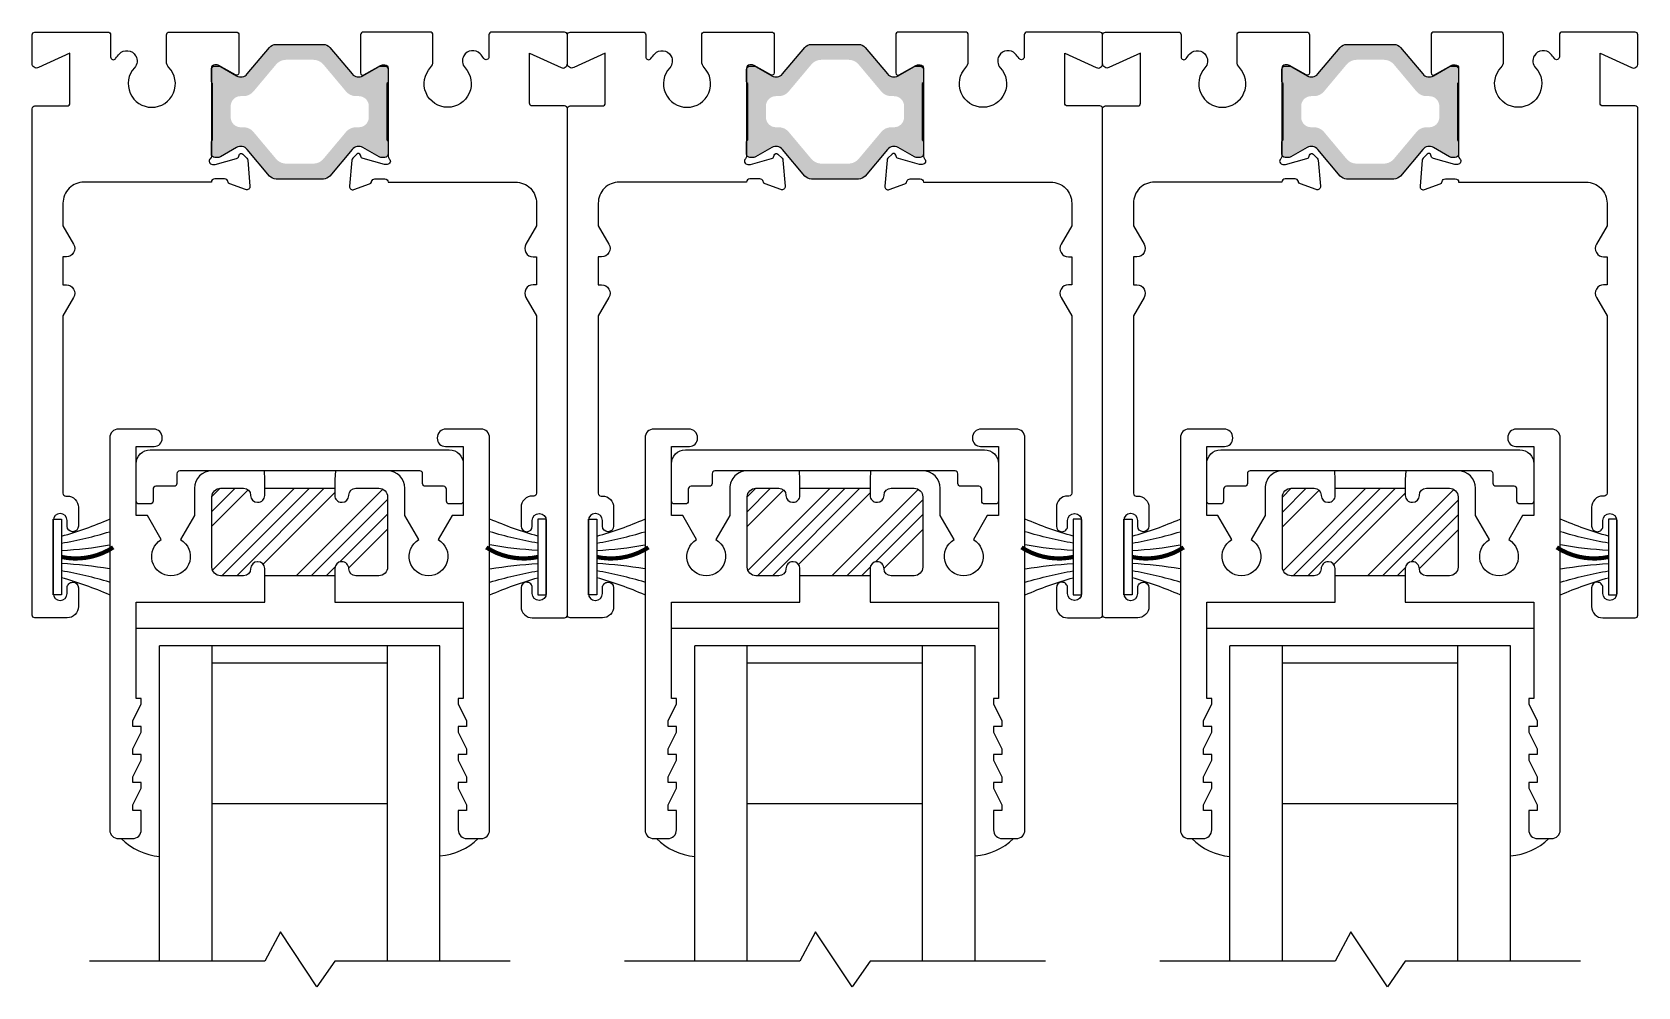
# Model space of a CAD drawing. Extents: x -40 to 95, y -81 to 25.
# Drawn here: x -4.1 to 1.62, y 15.27 to 18.67 of the extents above; entities that cross this region are included whole.
import ezdxf

# ---------------------------------------------------------------- set-up
doc = ezdxf.new("R2010")
doc.units = 0
doc.header["$LTSCALE"] = 0.25
doc.header["$MEASUREMENT"] = 0
doc.layers.get('0').update_dxf_attribs({"linetype": 'CONTINUOUS'})
for name, color, linetype in [('FRAME', 1, 'CONTINUOUS'), ('GEOMETRY', 7, 'CONTINUOUS'), ('GLASS-VINYL', 7, 'CONTINUOUS'), ('SEAL', 7, 'CONTINUOUS'), ('VENT', 5, 'CONTINUOUS')]:
    doc.layers.add(name, color=color, linetype=linetype)
doc.styles.get("Standard").update_dxf_attribs({"font": 'simplex.shx'})

# ---------------------------------------------------------------- blocks, each defined once
blk = doc.blocks.new('RALE-SREADER')
at = {"layer": 'GEOMETRY', "color": 1}
blk.add_lwpolyline([(0.1350000000000016, -0.08000000000000185), (0.0699999437849872, -0.08000000000000185, 0.414213562373095), (0.05999994378498741, -0.09000000000000341), (0.05999994378498741, -0.1330000000000027, -0.414213562373095), (0.04999994378498762, -0.1430000000000042), (0.009999999999999787, -0.1430000000000042, -0.414213562373095), (0, -0.1330000000000027), (0, 0, -0.414213562373095), (0.05000000000000071, 0.05000000000000071), (1.115999999999996, 0.05000000000000071, -0.414213562373095), (1.165999999999997, 0), (1.165999999999997, -0.1330000000000027, -0.414213562373095), (1.155999999999997, -0.1430000000000042), (1.116000056215002, -0.1430000000000042, -0.414213562373095), (1.106000056215002, -0.1330000000000027), (1.106000056215002, -0.09000000000000341, 0.414213562373095), (1.096000056215003, -0.08000000000000185), (1.030999999999993, -0.08000000000000185, -0.414213562373095), (1.020999999999994, -0.07000000000000028), (1.020999999999994, -0.03499999999999659, 0.414213562373095), (1.010999999999994, -0.02499999999999858), (0.1549999999999994, -0.02499999999999858, 0.414213562373114), (0.1449999999999996, -0.03499999999999659), (0.1450000000000014, -0.07000000000000028, -0.4142135623731137)], format="xyb", close=True, dxfattribs=at)
blk = doc.blocks.new('3075 TOP RAIL')
h = blk.add_hatch()
h.set_pattern_fill('ANSI34', scale=0.3, style=0)
h.set_pattern_definition([(45, (-1.251662558961418, -5.860402020932271), (-0.1590990257669732, 0.1590990257669732), []), (45, (-1.198629550461418, -5.860402020932271), (-0.1590990257669732, 0.1590990257669732), []), (45, (-1.145596541661418, -5.860402020932271), (-0.1590990257669732, 0.1590990257669732), []), (45, (-1.092563533161418, -5.860402020932271), (-0.1590990257669732, 0.1590990257669732), [])])
h.paths.add_polyline_path([(-0.1250000000000089, 0.3119999999999941), (-0.1250000000000089, 0.2859999999999969, -0.4142135623731111), (-0.1489999999999956, 0.261999999999996), (-0.1510000000000051, 0.261999999999996, -0.4142135623730841), (-0.175000000000006, 0.2859999999999969), (-0.175000000000006, 0.2869999999999875, 0.414213562373095), (-0.2000000000000117, 0.3119999999999932), (-0.2820000000000054, 0.3119999999999932, 0.414213562373095), (-0.3130000000000113, 0.2810000000000015), (-0.3130000000000113, 0.03100000000000147, 0.4142135623730826), (-0.2820000000000054, -4.440892098500626e-15), (-0.2000000000000117, -4.440892098500626e-15, 0.4142135623732927), (-0.174999999999935, 0.02500000000001901, -0.4142135623728921), (-0.1499999999999435, 0.04999999999999272), (-0.1489999999999956, 0.04999999999999272, -0.4142135623730841), (-0.1250000000000089, 0.02599999999999181), (-0.1250000000000058, 0), (0.1249999999999911, 0), (0.1249999999999911, 0.02599999999999181, -0.414213562373095), (0.148999999999992, 0.04999999999999272), (0.1499999999999257, 0.04999999999999272, -0.4142135623732928), (0.1749999999999883, 0.02499999999998437, 0.4142135623728765), (0.199999999999994, -4.440892098500626e-15), (0.2819999999999876, -4.440892098500626e-15, 0.4142135623730866), (0.3129999999999935, 0.03100000000000147), (0.3129999999999935, 0.2810000000000015, 0.4142135623730951), (0.2819999999999876, 0.3119999999999932), (0.199999999999994, 0.3119999999999932, 0.4142135623730951), (0.1749999999999883, 0.2870000000000017), (0.1749999999999883, 0.2859999999999969, -0.414213562373095), (0.1509999999999874, 0.261999999999996), (0.148999999999992, 0.261999999999996, -0.4142135623731057), (0.1249999999999911, 0.2859999999999969), (0.1249999999999911, 0.3119999999999941)])
at = {"color": 7}
for p, q in [((-0.1250000000000053, 0.3119999999999941), (0.1249999999999956, 0.3119999999999941)), ((0.1249999999999982, 0), (-0.1249999999999982, 0))]:
    blk.add_line(p, q, dxfattribs=at)
for points in [[(-0.1489999999999956, 0.04999999999999272), (-0.1499999999999435, 0.04999999999999272, 0.4142135623731003), (-0.174999999999935, 0.02500000000000124, -0.4142135623730846), (-0.2000000000000117, -4.440892098500626e-15), (-0.2820000000000054, -4.440892098500626e-15, -0.4142135623730825), (-0.3130000000000113, 0.03100000000000147), (-0.3130000000000113, 0.2810000000000015, -0.414213562373095), (-0.2820000000000054, 0.3119999999999932), (-0.2000000000000117, 0.3119999999999932, -0.414213562373095), (-0.175000000000006, 0.2869999999999875), (-0.175000000000006, 0.2859999999999969, 0.4142135623730841), (-0.1510000000000051, 0.261999999999996), (-0.1489999999999956, 0.261999999999996, 0.4142135623731111), (-0.1250000000000089, 0.2859999999999969), (-0.1250000000000089, 0.3429999999999849), (-0.1260436310120898, 0.3739999999999908), (-0.1560000000000006, 0.3739999999999908), (-0.3130000000000113, 0.3739999999999908, 0.4142135623730971), (-0.3750000000000089, 0.3119999999999932), (-0.3750000000000089, 0.2144922678357757), (-0.4245000000000037, 0.1287557528611059, -3.732050807568894), (-0.4935000000000063, 0.1287557528611059), (-0.543000000000001, 0.2144922678357757), (-0.5830000000000073, 0.2144922678357757), (-0.5830000000000073, 0.4609999999999799), (-0.5190000000000001, 0.4609999999999799, 0.414213562373095), (-0.4900000000000038, 0.4899999999999762), (-0.4900000000000038, 0.4919999999999858, 0.4142135623730992), (-0.5210000000000097, 0.5229999999999917), (-0.6460000000000097, 0.5229999999999917, 0.4142135623730909), (-0.6770000000000156, 0.4919999999999858), (-0.6770000000000156, -0.9060000000000104, 0.4142135623730909), (-0.6460000000000097, -0.9370000000000163), (-0.5959999999999983, -0.9370000000000163, 0.4142135623730992), (-0.5650000000000066, -0.9060000000000104), (-0.5650000000000066, -0.8370000000000077), (-0.5950000000000077, -0.8370000000000077), (-0.5950000000000077, -0.8170000000000117), (-0.5650000000000066, -0.7570000000000094), (-0.5650000000000066, -0.7369999999999992), (-0.5950000000000077, -0.7369999999999992), (-0.5950000000000077, -0.7170000000000174), (-0.5650000000000066, -0.6570000000000151), (-0.5650000000000066, -0.6370000000000049), (-0.5950000000000077, -0.6370000000000049), (-0.5950000000000077, -0.6170000000000089), (-0.5650000000000066, -0.5570000000000208), (-0.5650000000000066, -0.5370000000000106), (-0.5950000000000077, -0.5370000000000106), (-0.5950000000000077, -0.5170000000000146), (-0.5650000000000066, -0.4570000000000123), (-0.5650000000000066, -0.4370000000000163), (-0.5830000000000073, -0.4370000000000163), (-0.5830000000000073, -0.09400000000001274), (-0.1249999999999947, -0.09400000000001274), (-0.1250000000000089, 0.02599999999999181, 0.4142135623730841)], [(0.5829999999999895, -0.4370000000000163), (0.565000000000003, -0.4370000000000163), (0.565000000000003, -0.4570000000000123), (0.59499999999999, -0.5170000000000146), (0.59499999999999, -0.5370000000000106), (0.565000000000003, -0.5370000000000106), (0.565000000000003, -0.5570000000000208), (0.59499999999999, -0.6170000000000089), (0.59499999999999, -0.6370000000000049), (0.565000000000003, -0.6370000000000049), (0.565000000000003, -0.6570000000000151), (0.59499999999999, -0.7170000000000174), (0.59499999999999, -0.7369999999999992), (0.565000000000003, -0.7369999999999992), (0.565000000000003, -0.7570000000000094), (0.59499999999999, -0.8170000000000117), (0.59499999999999, -0.8370000000000077), (0.565000000000003, -0.8370000000000077), (0.565000000000003, -0.9060000000000104, 0.4142135623731035), (0.5959999999999948, -0.9370000000000163), (0.6459999999999919, -0.9370000000000163, 0.414213562373095), (0.6769999999999978, -0.9060000000000104), (0.6769999999999978, 0.4919999999999858, 0.414213562373095), (0.6459999999999919, 0.5229999999999917), (0.5209999999999919, 0.5229999999999917, 0.414213562373095), (0.489999999999986, 0.4919999999999858), (0.489999999999986, 0.4899999999999762, 0.414213562373095), (0.5189999999999966, 0.4609999999999799), (0.5830000000000037, 0.4609999999999799), (0.5830000000000037, 0.2144922678357615), (0.5429999999999833, 0.2144922678357615), (0.4934999999999885, 0.1287557528611059, -3.732050807568821), (0.4245000000000001, 0.1287557528611059), (0.3749999999999911, 0.2144922678357615), (0.3750000000000053, 0.3119999999999932, 0.414213562373095), (0.3129999999999935, 0.3739999999999908), (0.1559999999999828, 0.3739999999999908), (0.1269563689878961, 0.3739999999999908), (0.1249999999999911, 0.3429999999999849), (0.1249999999999911, 0.2859999999999969, 0.4142135623731058), (0.148999999999992, 0.261999999999996), (0.1509999999999874, 0.261999999999996, 0.414213562373095), (0.1749999999999883, 0.2859999999999969), (0.1749999999999883, 0.2870000000000017, -0.4142135623730951), (0.199999999999994, 0.3119999999999932), (0.2819999999999876, 0.3119999999999932, -0.414213562373095), (0.3129999999999935, 0.2810000000000015), (0.3129999999999935, 0.03100000000000147, -0.4142135623730867), (0.2819999999999876, -4.440892098500626e-15), (0.199999999999994, -4.440892098500626e-15, -0.4142135623730741), (0.1749999999999883, 0.02500000000000124, 0.414213562373095), (0.1499999999999257, 0.04999999999999272), (0.148999999999992, 0.04999999999999272, 0.414213562373095), (0.1249999999999911, 0.02599999999999181), (0.1249999999999911, -0.09400000000001274), (0.5829999999999895, -0.09400000000001274)]]:
    blk.add_lwpolyline(points, format="xyb", close=True)
blk.add_blockref('RALE-SREADER', (-0.5830000000000014, 0.3989999999999894))
blk = doc.blocks.new('3700-HEAD')
h = blk.add_hatch(color=7)
h.dxf.hatch_style = 1
h.paths.add_polyline_path([(1.061323822707466, 2.023597012678121, 0.2216939749053061), (1.038181697357621, 2.034388326019556), (0.8698183026422341, 2.034388326033383, 0.2216939749477652), (0.8466761772876888, 2.023597012692103), (0.7671756660738587, 1.928852497345824, -0.3639701495044677), (0.7289284971606492, 1.922108587029352), (0.671135002898609, 1.95547585547515, 0.1316530883047572), (0.665193685764665, 1.957067833998241), (0.6509259952622444, 1.957067842606301, 0.4142135623734786), (0.6390402913835396, 1.945182138727604), (0.639040300709304, 1.902186165045539, 0.2361684266067066), (0.6430047285520786, 1.894253535861441), (0.6430047285521212, 1.694340671317565, 0.2360679758690442), (0.639040299991585, 1.68641181413525), (0.6390403319993283, 1.643425343938928, 0.4148935497402233), (0.6509228864571953, 1.631515177256421), (0.6651936857648179, 1.631515177256336, 0.1316530883072195), (0.6711350028987858, 1.63310715577942), (0.7289284971605714, 1.666474424225281, -0.3639701495044445), (0.7671756660737955, 1.659730513908914), (0.8466667827400511, 1.564997194489378, 0.2216939749481582), (0.8698089081001172, 1.554205881145624), (1.038191091903486, 1.554205881160176, 0.2216939749024542), (1.061333217252915, 1.564997194501385), (1.140824333909341, 1.659730513908935, -0.3639701495039926), (1.179071502822537, 1.666474424225272), (1.236864997084335, 1.633107155779419, 0.1316530883071739), (1.242806314218301, 1.631515177256336), (1.25707711352592, 1.631515177256421, 0.4142135623712521), (1.26895969999152, 1.643397763722088), (1.26895969925598, 1.686407995726146, 0.2361696624906552), (1.264995271430998, 1.694340671317565), (1.26499527143104, 1.894253535861441, 0.2360679758693688), (1.268959699991598, 1.902182393043775), (1.268959671265475, 1.945152348077763, 0.4149478693164335), (1.257074004720864, 1.957067842606301), (1.2428063070494, 1.957067833998239, 0.1316529348603328), (1.236864997084471, 1.955475855475128), (1.179071502822509, 1.922108587029087, -0.3639701495061961), (1.140824333909447, 1.928852497345507)])
h.paths.add_polyline_path([(1.038444306955399, 1.962400445695025), (1.11881749071998, 1.866614573143527, 0.2216957980130405), (1.155005399299135, 1.849739778885586), (1.164129147798731, 1.849739778885543, -0.4183011198049396), (1.200126360585996, 1.814240745641161), (1.200126360585989, 1.774353461537878, -0.4101377853229674), (1.165118612382249, 1.738854428293468), (1.155005399299135, 1.738854428293421, 0.2216957980129486), (1.11881749071999, 1.721979634035492), (1.038444306955409, 1.626193761483995, -0.2216957979907951), (1.00225639838026, 1.609318967226053), (0.9057436007276616, 1.609318967217868, -0.2216957994918876), (0.8695556919758606, 1.626193761676759), (0.7891825094485665, 1.72197963383441, 0.2216957994703745), (0.7529946007006956, 1.738854428293421), (0.74387091065344, 1.738854428293463, -0.4183016036190713), (0.7078736393971274, 1.774353460722939), (0.7078736393971276, 1.814240746456031, -0.410137763308783), (0.7428813849250437, 1.849739779663157), (0.7529945970683684, 1.849739778885586, 0.2216958196371139), (0.7891825094484669, 1.866614573344478), (0.8695556919758711, 1.96240044550226, -0.2216957994916689), (0.9057436007276386, 1.979275239961139), (1.002256398380237, 1.979275239952954, -0.2216957979908316)], flags=16)
for points in [[(0.1099999999999852, 1.387784609690833), (0.1479807621135194, 1.321999999999996, -0.5773502691896187), (0.1219999999999857, 1.277000000000008), (0.1099999999999852, 1.277000000000008), (0.1099999999999852, 1.177000000000014), (0.1219999999999857, 1.177000000000014, -0.5773502691896415), (0.1479807621135194, 1.131999999999998), (0.1099999999999852, 1.066215390309161), (0.1099999999999852, 0.4340000000000117, 0.4142135623733031), (0.1199999999999761, 0.4240000000000137), (0.1249999999999716, 0.4240000000000137, -0.4142135623734072), (0.1649999999999778, 0.3840000000000146), (0.1649999999999778, 0.3170000000000073, -0.414213562373095), (0.1449999999999818, 0.2970000000000113), (0.1444999999999794, 0.2970000000000113, -0.414213562373095), (0.1249999999999858, 0.3165000000000049), (0.1249999999999716, 0.3375000000000128, 0.4142135623728402), (0.1004999999999825, 0.362000000000009), (0.09949999999997772, 0.3620000000000161, 0.4142135623729252), (0.07499999999998863, 0.3375000000000057), (0.07499999999998863, 0.07650000000001, 0.4142135623729252), (0.09949999999997772, 0.05200000000000671), (0.1004999999999825, 0.05200000000001381, 0.4142135623729252), (0.1249999999999716, 0.07650000000001), (0.1249999999999716, 0.0975000000000179, -0.4142135623732017), (0.1444999999999794, 0.1170000000000044), (0.1454999999999842, 0.1170000000000258, -0.4142135623727748), (0.1649999999999636, 0.0975000000000108), (0.1649999999999778, 0.03000000000000824, -0.4142135623731991), (0.1249999999999716, -0.0099999999999838), (0.009999999999990905, -0.0099999999999838, -0.4142135623726788), (0, 0), (-2.842170943040401e-14, 1.805000000000021, -0.414213562373095), (0.009999999999976694, 1.814999999999998), (0.1249999999999716, 1.815000000000012, 0.4142135623726788), (0.1349999999999625, 1.825000000000031), (0.1349999999999767, 2.003000000000029), (0.02267276954174235, 1.951457849311666, -0.5466243487296897), (-1.4210854715202e-14, 1.966000000000022), (-2.842170943040401e-14, 2.068000000000026, -0.4142135623728869), (0.00999999999995893, 2.078000000000017), (0.2696105213601463, 2.078000000000003, -0.4142135623737194), (0.2796105213601514, 2.067999999999998), (0.2796105213601514, 1.98953418700863, 0.7339412723535294), (0.2978126321386263, 1.983813577008092, -0.03403474851669917), (0.3111879232939394, 2.000453448331555, -0.5057320743497256), (0.3688254908899715, 1.994043740433881), (0.3693494192751494, 1.993136269851206, -0.3275382217185182), (0.3646964847253251, 1.950795388895827, 0.652777520668035), (0.426585771360191, 1.810000000000045, 0.6600274602027022), (0.4873113362390065, 1.952037968349613, -0.1930386204602389), (0.478999037981449, 1.972765814188746), (0.478999037981449, 2.068000000000008, -0.4142135623731341), (0.4889990379814506, 2.078000000000008), (0.7273387152418813, 2.078000000000003, -0.4142135623735113), (0.7373387152418793, 2.067999999999989), (0.737338715241652, 1.932502119615666, -0.5855240683165699), (0.7253633531343304, 1.925781859821829), (0.6655931390299124, 1.959265754330705, 0.1378721067450506), (0.6594400428837481, 1.960995311654974), (0.6507324371330334, 1.960995311655187, 0.4142135623732712), (0.638922490118393, 1.949185364640348), (0.6389224901184924, 1.635655061886915, -0.2134217652852489), (0.6349858411131528, 1.626852447107687, 0.6885002580720195), (0.6428591391229794, 1.606239885314388), (0.6491776281125432, 1.606239885314174, 0.06554346281316337), (0.6522342673213508, 1.60664229950067), (0.7280610674315575, 1.626960029354713, 0.2679491924334644), (0.7364119610508943, 1.635310922974675), (0.7376069913660395, 1.639770836826422, -0.577350269187636), (0.7507792756648719, 1.643300339766704), (0.765098957401154, 1.628980658030677, -0.1763269807095989), (0.7685130703828555, 1.621659069114465), (0.7766602648774814, 1.528536209919572, -0.548618786623735), (0.7608560185060789, 1.516409185153627), (0.7053164651803634, 1.536623929389002, -0.2637246696262264), (0.6977589915646298, 1.545487575343294, 0.3595082375527455), (0.6861622781778216, 1.555063448250385), (0.6507324371330334, 1.555063448250614, 0.4142135623732713), (0.6389224901181656, 1.543253501235775), (0.1849999999999739, 1.543253501235704, 0.4142135623731504), (0.1099999999999994, 1.468253501235772), (0.1099999999999994, 1.388038110926594)], [(1.797999999999988, 1.387784609690833), (1.760019237886453, 1.321999999999996, 0.5773502691896187), (1.785999999999987, 1.277000000000008), (1.797999999999988, 1.277000000000008), (1.797999999999988, 1.177000000000014), (1.785999999999987, 1.177000000000014, 0.5773502691896415), (1.760019237886453, 1.131999999999998), (1.797999999999988, 1.066215390309161), (1.797999999999988, 0.4340000000000117, -0.4142135623733031), (1.787999999999997, 0.4240000000000137), (1.783000000000001, 0.4240000000000137, 0.4142135623734072), (1.742999999999995, 0.3840000000000146), (1.742999999999995, 0.3170000000000073, 0.414213562373095), (1.762999999999991, 0.2970000000000113), (1.763499999999993, 0.2970000000000113, 0.414213562373095), (1.782999999999987, 0.3165000000000049), (1.783000000000001, 0.3375000000000128, -0.4142135623728402), (1.80749999999999, 0.362000000000009), (1.808499999999995, 0.3620000000000161, -0.4142135623729252), (1.832999999999984, 0.3375000000000057), (1.832999999999984, 0.07650000000001, -0.4142135623729252), (1.808499999999995, 0.05200000000000671), (1.80749999999999, 0.05200000000001381, -0.4142135623729252), (1.783000000000001, 0.07650000000001), (1.783000000000001, 0.0975000000000179, 0.4142135623732017), (1.763499999999993, 0.1170000000000044), (1.762499999999989, 0.1170000000000258, 0.4142135623727748), (1.743000000000009, 0.0975000000000108), (1.742999999999995, 0.03000000000000824, 0.4142135623731991), (1.783000000000001, -0.0099999999999838), (1.897999999999982, -0.0099999999999838, 0.4142135623726788), (1.907999999999973, 0), (1.908000000000001, 1.805000000000021, 0.414213562373095), (1.897999999999996, 1.814999999999998), (1.783000000000001, 1.815000000000012, -0.4142135623726788), (1.77300000000001, 1.825000000000031), (1.772999999999996, 2.003000000000029), (1.88532723045823, 1.951457849311666, 0.5466243487296897), (1.907999999999987, 1.966000000000022), (1.908000000000001, 2.068000000000026, 0.4142135623728869), (1.898000000000014, 2.078000000000017), (1.638389478639827, 2.078000000000003, 0.4142135623737194), (1.628389478639821, 2.067999999999998), (1.628389478639821, 1.98953418700863, -0.7339412723535294), (1.610187367861347, 1.983813577008092, 0.03403474851669917), (1.596812076706033, 2.000453448331555, 0.5057320743497256), (1.539174509110001, 1.994043740433881), (1.538650580724823, 1.993136269851206, 0.3275382217185182), (1.543303515274648, 1.950795388895827, -0.652777520668035), (1.481414228639782, 1.810000000000045, -0.6600274602027022), (1.420688663760966, 1.952037968349613, 0.1930386204602389), (1.429000962018524, 1.972765814188746), (1.429000962018524, 2.068000000000008, 0.4142135623731341), (1.419000962018522, 2.078000000000008), (1.180661284758092, 2.078000000000003, 0.4142135623735113), (1.170661284758094, 2.067999999999989), (1.170661284758321, 1.932502119615666, 0.5855240683165699), (1.182636646865642, 1.925781859821829), (1.24240686097006, 1.959265754330705, -0.1378721067450506), (1.248559957116225, 1.960995311654974), (1.257267562866939, 1.960995311655187, -0.4142135623732712), (1.26907750988158, 1.949185364640348), (1.26907750988148, 1.635655061886915, 0.2134217652852489), (1.27301415888682, 1.626852447107687, -0.6885002580720195), (1.265140860876993, 1.606239885314388), (1.25882237188743, 1.606239885314174, -0.06554346281316337), (1.255765732678622, 1.60664229950067), (1.179938932568415, 1.626960029354713, -0.2679491924334644), (1.171588038949078, 1.635310922974675), (1.170393008633933, 1.639770836826422, 0.577350269187636), (1.157220724335101, 1.643300339766704), (1.142901042598819, 1.628980658030677, 0.1763269807095989), (1.139486929617117, 1.621659069114465), (1.131339735122491, 1.528536209919572, 0.548618786623735), (1.147143981493894, 1.516409185153627), (1.202683534819609, 1.536623929389002, 0.2637246696262264), (1.210241008435343, 1.545487575343294, -0.3595082375527455), (1.221837721822151, 1.555063448250385), (1.257267562866939, 1.555063448250614, -0.4142135623732713), (1.269077509881807, 1.543253501235775), (1.722999999999999, 1.543253501235704, -0.4142135623731504), (1.797999999999973, 1.468253501235772), (1.797999999999973, 1.388038110926594)]]:
    blk.add_lwpolyline(points, format="xyb")
at = {"color": 7}
blk.add_lwpolyline([(0.7289284971606591, 1.922108587029346, 0.3639701495037725), (0.7671756660738183, 1.928852497345776), (0.8466761772877192, 2.023597012692139, -0.2216939749458995), (0.8698183026420665, 2.034388326033383), (1.038181697357906, 2.034388326019556, -0.2216939749019481), (1.061323822707401, 2.023597012678199), (1.140824333909471, 1.928852497345478, 0.363970149503774), (1.179071502822318, 1.922108587028976), (1.236864997084602, 1.955475855475203, -0.1316530883066159), (1.242806314218647, 1.957067833998241), (1.257059699991522, 1.957067833998256, -0.4142135623726596), (1.268959699991534, 1.945196443456968), (1.268959699991598, 1.90218239304382, -0.23606797587055), (1.26499527143104, 1.894253535861441), (1.264995271430998, 1.694340671317565, -0.2360679758707013), (1.268959699991534, 1.686411814135187), (1.26895969999152, 1.643397763722039, -0.41421356237292), (1.257077113525803, 1.631515177256421), (1.242806314218647, 1.631515177256336, -0.1316530883065768), (1.236864997084659, 1.633107155779232), (1.17907150282246, 1.666474424225317, 0.3639701495037401), (1.1408243339093, 1.659730513908887), (1.061333217252944, 1.564997194501419, -0.2216939749019308), (1.038191091903592, 1.554205881160176), (0.869808908079527, 1.554205881145624, -0.2216939749053818), (0.846666782729983, 1.564997194501377), (0.7671756660738183, 1.659730513908887, 0.3639701495038271), (0.7289284971606591, 1.666474424225331), (0.6711350028984597, 1.633107155779232, -0.1316530883065768), (0.6651936857644714, 1.631515177256336), (0.650922886457316, 1.631515177256421, -0.41421356237292), (0.6390402999915921, 1.643397763722039), (0.639040299991585, 1.686411814135187, -0.2360679758707014), (0.6430047285521212, 1.694340671317565), (0.6430047285520786, 1.894253535861441, -0.2360679758705498), (0.639040299991521, 1.90218239304382), (0.639040299991585, 1.945196443456968, -0.4142135623726595), (0.650940299991575, 1.957067833998256), (0.6651936857644714, 1.957067833998241, -0.1316530883066175), (0.6711350028985166, 1.955475855475203)], format="xyb", close=True, dxfattribs=at)
blk = doc.blocks.new('*U190')
for centre, radius, start, end in [((-0.3363546849529077, 1.374598471469489), 1.351062180895752, 285.7333345206379, 293.4368222990366), ((-0.2136054874142229, 1.458218265125339), 1.429724515284346, 279.8102808079562, 286.8579121550302), ((-0.03791698734263473, 1.393678669770483), 1.371857557905364, 272.8377203361977, 280.0301119370516), ((-0.03791698734261956, -1.393678669770489), 1.371857557905368, 79.96988806294897, 87.16227966380285), ((-0.2136054874141977, -1.458218265125351), 1.42972451528435, 73.1420878449705, 80.18971919204465), ((-0.3363546849528968, -1.374598471469491), 1.35106218089575, 66.56317770096372, 74.26666547936263)]:
    blk.add_arc(centre, radius, start, end)
at = {"layer": 'SEAL'}
blk.add_lwpolyline([(1.759824107611761e-15, -0.1350000000000016), (1.653273178848947e-17, 0.1350000000000016), (0.03000000000000293, 0.1350000000000016), (0.0300000000000029, -0.1350000000000016)], close=True, dxfattribs=at)
at = {"layer": 'SEAL', "const_width": 0.015}
blk.add_lwpolyline([(0.0300000000000058, -6.661338147750939e-16, 0.199044311851115), (0.2141162525664099, 0.034249640094693)], format="xyb", dxfattribs=at)
at = {"flags": 9}
for tag, p in [('MANUFACTURER_PART_#', (8.517492267046123e-16, -0.1988058451557535)), ('FLEETWOOD_PART_#', (-0.0005562457240841923, -0.2486722113120052))]:
    blk.add_attdef(tag, p, '', height=0.03125, dxfattribs=at)

msp = doc.modelspace()

# ---------------------------------------------------------------- linework, layer by layer
at = {"layer": 'GLASS-VINYL'}
for p, q in [((-2.56566977796315, 16.54398128985584), (-3.731669777963162, 16.54398128985584)), ((-0.6576697779631502, 16.54398128985584), (-1.823669777963161, 16.54398128985584)), ((1.250330222036849, 16.54398128985587), (0.08433022203683826, 16.54398128985587)), ((-3.648706143244084, 15.3582777714383), (-3.64870614324407, 16.48198128985584)), ((-2.648706143244068, 16.48198128985584), (-3.64870614324407, 16.48198128985584)), ((-3.461206143244084, 15.3582777714383), (-3.46120614324407, 16.48198128985584)), ((-2.836206143244082, 15.3582777714383), (-2.836206143244068, 16.48198128985584)), ((-2.648706143244082, 15.3582777714383), (-2.648706143244068, 16.48198128985584)), ((-1.740706143244083, 15.3582777714383), (-1.740706143244068, 16.48198128985584)), ((-0.7407061432440685, 16.48198128985584), (-1.740706143244068, 16.48198128985584)), ((-1.553206143244083, 15.3582777714383), (-1.553206143244068, 16.48198128985584)), ((-0.9282061432440827, 15.3582777714383), (-0.9282061432440685, 16.48198128985584)), ((-0.7407061432440827, 15.3582777714383), (-0.7407061432440685, 16.48198128985584)), ((0.1672938567559168, 15.35827777143833), (0.167293856755931, 16.48198128985588)), ((1.167293856755931, 16.48198128985588), (0.167293856755931, 16.48198128985588)), ((0.3547938567559168, 15.35827777143833), (0.354793856755931, 16.48198128985588)), ((0.9797938567559168, 15.35827777143833), (0.979793856755931, 16.48198128985588)), ((1.167293856755917, 15.35827777143833), (1.167293856755931, 16.48198128985588)), ((-2.836206143244068, 16.41998128985584), (-3.46120614324407, 16.41998128985584)), ((-0.9282061432440685, 16.41998128985584), (-1.553206143244068, 16.41998128985584)), ((0.979793856755931, 16.41998128985588), (0.354793856755931, 16.41998128985588)), ((-2.836206143244068, 15.91898128985584), (-3.46120614324407, 15.91898128985584)), ((-0.9282061432440685, 15.91898128985584), (-1.553206143244068, 15.91898128985584)), ((0.979793856755931, 15.91898128985587), (0.354793856755931, 15.91898128985587))]:
    msp.add_line(p, q, dxfattribs=at)
for points in [[(-2.398706143244082, 15.3582777714383), (-3.023669777963519, 15.3582777714383), (-3.087344943532159, 15.2660163151849), (-3.217857984935421, 15.46254370000328), (-3.273669777963519, 15.3582777714383), (-3.898706143244084, 15.3582777714383)], [(-0.4907061432440818, 15.3582777714383), (-1.115669777963519, 15.3582777714383), (-1.179344943532159, 15.2660163151849), (-1.30985798493542, 15.46254370000328), (-1.365669777963519, 15.3582777714383), (-1.990706143244084, 15.3582777714383)], [(1.417293856755918, 15.35827777143833), (0.7923302220364805, 15.35827777143833), (0.7286550564678409, 15.26601631518493), (0.5981420150645791, 15.46254370000332), (0.5423302220364805, 15.35827777143833), (-0.0827061432440841, 15.35827777143833)]]:
    msp.add_lwpolyline(points, dxfattribs=at)
for centre, start, end in [((-3.630355108432667, 15.94888394171409), 224.9356274764871, 265.1822568661418), ((-2.665015807991578, 15.95098623298252), 274.2807547195023, 314.2526423149494), ((-1.722355108432666, 15.94888394171409), 224.9356274764871, 265.1822568661418), ((-0.7570158079915785, 15.95098623298252), 274.2807547195023, 314.2526423149494), ((0.1856448915673337, 15.94888394171412), 224.9356274764871, 265.1822568661418), ((1.150984192008421, 15.95098623298255), 274.2807547195023, 314.2526423149494)]:
    msp.add_arc(centre, 0.2185, start, end, dxfattribs=at)

# ---------------------------------------------------------------- block references
at = {"layer": 'FRAME'}
for p in [(-4.102669777963001, 16.59148128985587), (-2.194669777963, 16.59148128985587), (-0.2866697779629988, 16.59148128985587)]:
    msp.add_blockref('3700-HEAD', p, dxfattribs=at)
at = {"layer": 'SEAL'}
for p in [(-4.027669777963013, 16.79848128985588), (-2.119669777963011, 16.79848128985588), (-0.2116697779630101, 16.79848128985588)]:
    msp.add_blockref('*U190', p, dxfattribs=at)
at = {"layer": 'SEAL', "xscale": -1}
for p in [(-2.269669777963015, 16.79848128985588), (-0.361669777963014, 16.79848128985588), (1.546330222036987, 16.79848128985588)]:
    msp.add_blockref('*U190', p, dxfattribs=at)
at = {"layer": 'VENT'}
for p in [(-3.14866977796288, 16.73148128985633), (-1.24066977796295, 16.73148128985586), (0.6673302220370516, 16.73148128985589)]:
    msp.add_blockref('3075 TOP RAIL', p, dxfattribs=at)

doc.saveas('drawing.dxf')
